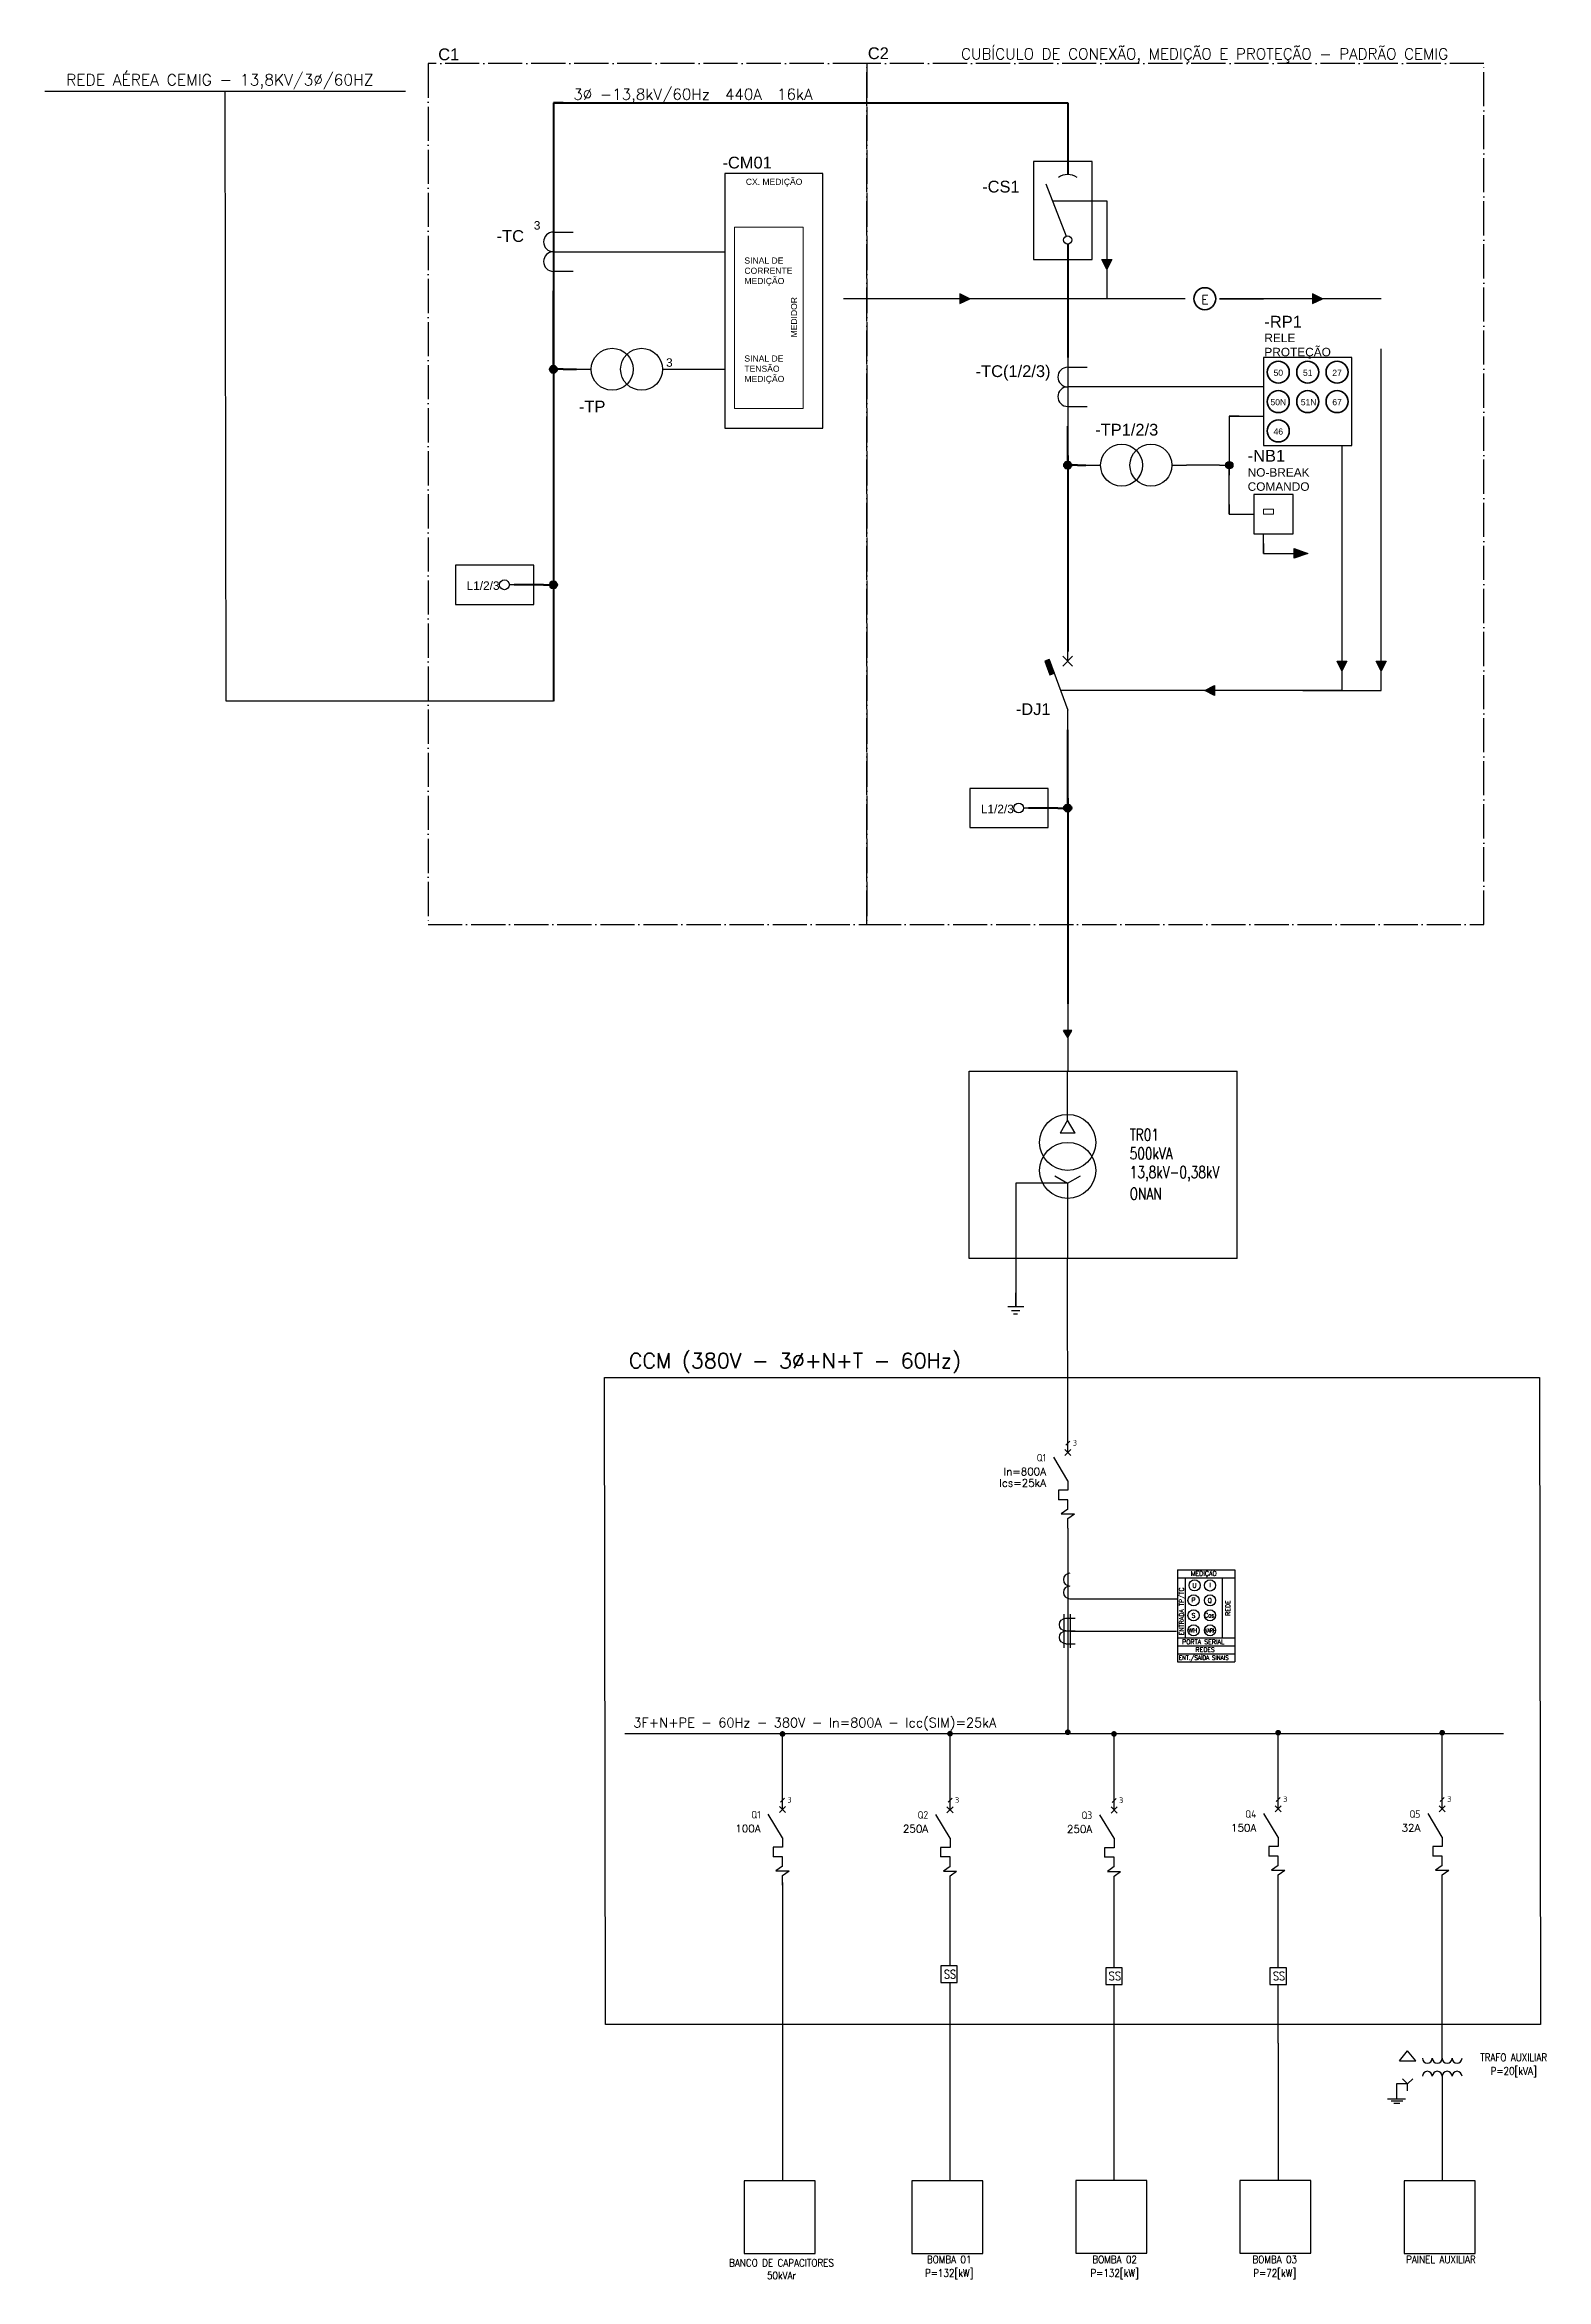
# Model space of a CAD drawing. Header units: metres. Extents: x 3667 to 4107, y 2295 to 2949.
import ezdxf
from ezdxf.enums import TextEntityAlignment as Align

# ---------------------------------------------------------------- set-up
doc = ezdxf.new("R2010")
doc.units = ezdxf.units.M
doc.header["$LTSCALE"] = 50
doc.header["$MEASUREMENT"] = 0
doc.header["$PDMODE"] = 1
doc.header["$PDSIZE"] = 10
for name, pattern in [('CONTINUA', [0.6, 0.2, 0.2, 0.2]), ('DASHDOTX2', [2, 1, -0.5, 0, -0.5]), ('EPL_DASH', [1, 0.5, -0.5]), ('EPL_DASHDOT', [1, 0.8, -0.1, 0, -0.1]), ('PHANTOM', [63.5, 31.75, -6.35, 6.35, -6.35, 6.35, -6.35])]:
    doc.linetypes.add(name, pattern=pattern)
doc.layers.get('0').update_dxf_attribs({"linetype": 'CONTINUOUS'})
for name, color, linetype in [('1', 1, 'CONTINUOUS'), ('2', 7, 'CONTINUOUS'), ('3', 1, 'CONTINUOUS'), ('5', 1, 'CONTINUOUS'), ('condutores', 1, 'CONTINUOUS'), ('E-SYM2', 7, 'CONTINUOUS'), ('EL_TEXTO', 2, 'CONTINUOUS'), ('EL_VIEWPORT', 6, 'CONTINUOUS'), ('ER120', 4, 'CONTINUOUS'), ('LIMITE', 4, 'DASHDOTX2'), ('LINHA V', 3, 'CONTINUOUS'), ('NOTAS_GERAIS', 8, 'CONTINUOUS')]:
    doc.layers.add(name, color=color, linetype=linetype)
for name, color, linetype, lineweight in [('EPLAN100', 7, 'CONTINUOUS', 0), ('EPLAN108', 1, 'CONTINUOUS', 35), ('EPLAN300', 1, 'CONTINUOUS', 25), ('EPLAN301', 7, 'CONTINUOUS', 25), ('EPLAN305', 5, 'EPL_DASH', 25), ('EPLAN307', 134, 'EPL_DASHDOT', 25), ('EPLAN311', 1, 'CONTINUOUS', 25), ('EPLAN400', 7, 'CONTINUOUS', 35), ('EPLAN420', 7, 'CONTINUOUS', 35), ('EPLAN452', 73, 'CONTINUOUS', 35), ('EPLAN500', 3, 'CONTINUOUS', 35), ('EPLAN501', 3, 'CONTINUOUS', 35), ('EPLAN540', 1, 'CONTINUOUS', 50)]:
    doc.layers.add(name, color=color, linetype=linetype, lineweight=lineweight)
doc.styles.add('ARIAL', font='arial.ttf', dxfattribs={"height": 50})
doc.styles.add('R120', font='simplex.shx', dxfattribs={"height": 3})
doc.styles.add('ROMANS', font='romans.shx', dxfattribs={"width": 0.9})
doc.styles.add('Romans.shx', font='')
doc.styles.add('Romans.shx_I', font='')
doc.styles.add('SIMPLEX', font='isocp.shx')
doc.styles.get('Romans.shx').set_extended_font_data('Romans.shx')
doc.styles.get('Romans.shx_I').set_extended_font_data('Romans.shx', italic=True)

# ---------------------------------------------------------------- blocks, each defined once
blk = doc.blocks.new('TRAFO_JANELA')
at = {"ltscale": 5}
for p, q in [((0, -4.47), (0, 4.47)), ((0.49, 3.36), (2.95, 3.36)), ((1.66, -4.47), (1.66, 4.47)), ((0.49, -0.01), (2.95, -0.01)), ((0.49, -3.39), (2.95, -3.39))]:
    blk.add_line(p, q, dxfattribs=at)
for centre in [(0.49, 1.68), (0.49, -1.7)]:
    blk.add_arc(centre, 1.69, 90, 270)
blk = doc.blocks.new('TRAFO_CORRENTE')
at = {"ltscale": 5}
blk.add_line((0.97, -3.37), (6.7, -3.37), dxfattribs=at)
for centre in [(0.97, 1.69), (0.97, -1.69)]:
    blk.add_arc(centre, 1.69, 90, 270)
blk = doc.blocks.new('*U3')
at = {"layer": '1'}
blk.add_line((-0.53, -0.53), (0.53, 0.53), dxfattribs=at)
at = {"layer": '3', "color": 1}
for p, q in [((0.8, -1.7), (-0.8, -3.3)), ((-0.8, -1.7), (0.8, -3.3)), ((0, -12.5), (-2.5, -12.5)), ((-2.5, -12.5), (-2.5, -15)), ((0, -15), (-2.5, -15))]:
    blk.add_line(p, q, dxfattribs=at)
at = {"layer": '3'}
for p, q in [((0, -17.5), (-1.75, -18.75)), ((-1.75, -18.75), (1.75, -18.75)), ((0, -20), (1.75, -18.75))]:
    blk.add_line(p, q, dxfattribs=at)
at = {"layer": '5'}
for p, q in [((0, -2.5), (0, 0)), ((0, -22.5), (0, -20))]:
    blk.add_line(p, q, dxfattribs=at)
at = {"layer": '5', "color": 1}
for p, q in [((0, -10), (-3.75, -3.76)), ((0, -10), (0, -12.5)), ((0, -17.5), (0, -15))]:
    blk.add_line(p, q, dxfattribs=at)
at = {"layer": '2', "style": 'SIMPLEX'}
blk.add_attdef('POLOS', text='', height=1.5, dxfattribs=at).set_placement((1.3, 0.08), align=Align.MIDDLE_LEFT)
at = {"layer": 'EL_TEXTO', "color": 1, "style": 'SIMPLEX'}
blk.add_attdef('TAG', text='', height=2, dxfattribs=at).set_placement((-5.79, -3.88), align=Align.MIDDLE_RIGHT)
at = {"layer": 'EL_TEXTO', "style": 'ROMANS'}
for tag, p in [('CAPINTERR', (-5.79, -10.54)), ('CORRNOM', (-5.79, -7.54)), ('AJMAGN', (-5.79, -16.54)), ('AJTERM', (-5.79, -13.54))]:
    blk.add_attdef(tag, text='', height=2, dxfattribs=at).set_placement(p, align=Align.MIDDLE_RIGHT)

msp = doc.modelspace()

# ---------------------------------------------------------------- hatches: boundary and pattern name
at = {"layer": 'condutores', "linetype": 'CONTINUA', "lineweight": 25}
h = msp.add_hatch(color=256, dxfattribs=at)
h.dxf.hatch_style = 1
h.paths.add_polyline_path([(3965.47, 2660.27), (3967.88, 2660.27), (3966.68, 2658.18)])
at = {"layer": 'EPLAN300', "linetype": 'Continuous', "lineweight": 25, "ltscale": 4}
for color, points in [(0, [(3978.13, 2882.94), (3976.7, 2885.8), (3979.56, 2885.8)]), (0, [(3938.01, 2874.34), (3935.15, 2875.77), (3935.15, 2872.91)]), (0, [(4041.17, 2874.34), (4038.31, 2875.77), (4038.31, 2872.91)]), (256, [(3961.45, 2764.27), (3962.79, 2764.78), (3961.28, 2768.8), (3959.94, 2768.29)]), (0, [(4046.9, 2765.45), (4045.47, 2768.31), (4048.34, 2768.31)]), (0, [(4058.37, 2765.45), (4056.93, 2768.31), (4059.8, 2768.31)]), (0, [(4006.79, 2759.72), (4009.65, 2761.15), (4009.65, 2758.28)])]:
    msp.add_hatch(color=color, dxfattribs=at).paths.add_polyline_path(points, flags=0)
at = {"layer": 'EPLAN311', "linetype": 'Continuous', "lineweight": 50, "ltscale": 4}
h = msp.add_hatch(color=1, dxfattribs=at)
edge = h.paths.add_edge_path()
edge.add_arc((3816.22, 2853.69), 1.07, 0, 360)
h = msp.add_hatch(color=1, dxfattribs=at)
edge = h.paths.add_edge_path()
edge.add_arc((3966.67, 2825.63), 1.07, 0, 360)
at = {"layer": 'EPLAN311', "linetype": 'Continuous', "lineweight": 25, "ltscale": 4}
h = msp.add_hatch(color=1, dxfattribs=at)
edge = h.paths.add_edge_path()
edge.add_arc((4013.95, 2825.63), 1.07, 0, 360)
msp.add_hatch(color=1, dxfattribs=at).paths.add_polyline_path([(4032.93, 2801.27), (4036.88, 2799.84), (4032.93, 2798.4)], flags=0)
at = {"layer": 'EPLAN311', "linetype": 'Continuous', "lineweight": 50, "ltscale": 4}
h = msp.add_hatch(color=1, dxfattribs=at)
edge = h.paths.add_edge_path()
edge.add_arc((3816.22, 2790.65), 1.07, 0, 360)
h = msp.add_hatch(color=1, dxfattribs=at)
edge = h.paths.add_edge_path()
edge.add_arc((3966.67, 2725.33), 1.07, 0, 360)

# ---------------------------------------------------------------- linework, layer by layer
for p, q in [((3998.75, 2502.45), (4015.54, 2502.45)), ((3998.75, 2502.45), (3998.75, 2475.59)), ((3998.75, 2500.11), (4015.54, 2500.11)), ((4001.08, 2500.11), (4001.08, 2482.59)), ((4011.93, 2482.59), (4011.93, 2500.11)), ((4015.54, 2502.45), (4015.54, 2475.59)), ((3998.75, 2482.59), (4015.54, 2482.59)), ((3998.75, 2480.26), (4015.54, 2480.26)), ((3998.75, 2477.92), (4015.54, 2477.92)), ((4001.08, 2482.59), (4015.54, 2482.59)), ((3998.75, 2475.59), (4015.54, 2475.59))]:
    msp.add_line(p, q)
at = {"color": 3, "linetype": 'Continuous'}
for centre in [(3966.66, 2627.53), (3966.66, 2619.34)]:
    msp.add_circle(centre, 8.2, dxfattribs=at)
for centre in [(4003.79, 2497.93), (4008.31, 2497.92), (4003.49, 2493.55), (4003.49, 2489.17), (4008.31, 2493.54), (4008.31, 2489.16), (4003.49, 2484.79), (4008.31, 2484.78)]:
    msp.add_circle(centre, 1.63)
at = {"layer": '2', "ltscale": 0.1, "const_width": 0.829, "elevation": 93.91}
msp.add_lwpolyline([(3882.82, 2454.47, 1), (3883.65, 2454.47, 1)], format="xyb", close=True, dxfattribs=at)
at = {"layer": '2', "ltscale": 0.1, "const_width": 0.829}
for points in [[(3931.83, 2454.56, 1), (3932.66, 2454.56, 1)], [(3966.28, 2454.98, 1), (3967.11, 2454.98, 1)], [(3979.81, 2454.48, 1), (3980.64, 2454.48, 1)], [(4027.82, 2454.83, 1), (4028.65, 2454.83, 1)], [(4075.81, 2454.83, 1), (4076.64, 2454.83, 1)]]:
    msp.add_lwpolyline(points, format="xyb", close=True, dxfattribs=at)
at = {"layer": '3', "ltscale": 0.1}
for p, q in [((3883.23, 2435.14, 93.91), (3883.23, 2454.47, 93.91)), ((3932.24, 2435.23), (3932.24, 2454.56)), ((3980.23, 2435.15), (3980.23, 2454.48)), ((4028.23, 2435.5), (4028.23, 2454.83)), ((4076.23, 2435.5), (4076.23, 2454.83)), ((3932.24, 2386.63), (3932.24, 2412.97)), ((3980.23, 2386.1), (3980.23, 2412.89)), ((4028.23, 2386.1), (4028.23, 2413.24)), ((4076.23, 2359.56), (4076.23, 2413.24)), ((3932.24, 2323.8), (3932.24, 2381.73)), ((3980.23, 2323.8), (3980.23, 2381.21)), ((4028.23, 2364.06), (4028.23, 2381.21))]:
    msp.add_line(p, q, dxfattribs=at)
at = {"layer": '3'}
for p, q in [((3883.23, 2411.05, 93.91), (3883.27, 2323.73, 93.91)), ((4028.23, 2364.06), (4028.23, 2323.8)), ((4076.23, 2354.42), (4076.23, 2323.8)), ((3883.26, 2330.64, 93.91), (3883.26, 2323.73, 93.91)), ((4028.27, 2329.85), (4028.27, 2323.8)), ((4076.26, 2329.85), (4076.26, 2323.8))]:
    msp.add_line(p, q, dxfattribs=at)
for points in [[(3934.38, 2386.63), (3929.59, 2386.63), (3929.59, 2381.73), (3934.38, 2381.73)], [(3982.62, 2386.1), (3977.83, 2386.1), (3977.83, 2381.21), (3982.62, 2381.21)], [(4030.63, 2386.1), (4025.84, 2386.1), (4025.84, 2381.21), (4030.63, 2381.21)], [(3941.8, 2323.73), (3921.05, 2323.73), (3921.05, 2302.53), (3941.8, 2302.53)], [(3989.78, 2323.8), (3969.03, 2323.8), (3969.03, 2302.6), (3989.78, 2302.6)], [(4037.79, 2323.8), (4017.04, 2323.8), (4017.04, 2302.6), (4037.79, 2302.6)], [(4085.82, 2323.73), (4065.07, 2323.73), (4065.07, 2302.53), (4085.82, 2302.53)]]:
    msp.add_lwpolyline(points, close=True, dxfattribs=at)
at = {"layer": '3', "elevation": 93.91}
msp.add_lwpolyline([(3892.81, 2323.73), (3872.06, 2323.73), (3872.06, 2302.53), (3892.81, 2302.53)], close=True, dxfattribs=at)
at = {"layer": 'condutores', "linetype": 'Continuous', "lineweight": 25}
for p, q in [((3966.68, 2668.02), (3966.68, 2648.36)), ((3967.42, 2484.59), (3998.52, 2484.59))]:
    msp.add_line(p, q, dxfattribs=at)
at = {"layer": 'condutores', "linetype": 'CONTINUA', "lineweight": 25}
for p, q in [((3966.68, 2658.18), (3965.47, 2660.27)), ((3967.88, 2660.27), (3965.47, 2660.27)), ((3966.68, 2658.18), (3967.88, 2660.27))]:
    msp.add_line(p, q, dxfattribs=at)
at = {"layer": 'condutores', "linetype": 'Continuous', "lineweight": 25}
msp.add_lwpolyline([(3967.28, 2494.03), (3998.75, 2494.03)], dxfattribs=at)
at = {"layer": 'condutores', "linetype": 'CONTINUA', "lineweight": 25}
for p in [(4003.64, 2493.54), (4011.93, 2495.22)]:
    msp.add_point(p, dxfattribs=at)
at = {"layer": 'E-SYM2', "linetype": 'Continuous'}
for p, q in [((3966.66, 2634.01), (3964.5, 2630.26)), ((3968.83, 2630.26), (3964.5, 2630.26)), ((3968.83, 2630.26), (3966.66, 2634.01)), ((3962.91, 2617.78), (3966.66, 2615.62)), ((3966.66, 2615.62), (3970.45, 2617.78))]:
    msp.add_line(p, q, dxfattribs=at)
at = {"layer": 'E-SYM2'}
for points in [[(3966.66, 2615.62), (3951.5, 2615.62), (3951.5, 2583.48)], [(3953.84, 2579.41), (3949.16, 2579.41)], [(3952.67, 2578.24), (3950.26, 2578.24)], [(3951.98, 2577.28), (3950.81, 2577.28)]]:
    msp.add_lwpolyline(points, dxfattribs=at)
msp.add_lwpolyline([(3951.5, 2583.48), (3951.5, 2583.48), (3951.5, 2579.41), (3951.5, 2579.41)], close=True, dxfattribs=at)
at = {"layer": 'EL_VIEWPORT', "color": 1, "linetype": 'Continuous'}
for p, q in [((4063.69, 2358.86), (4066.12, 2361.75)), ((4068.55, 2358.86), (4066.12, 2361.75)), ((4063.69, 2358.86), (4068.55, 2358.86)), ((4066.12, 2352.09), (4064.58, 2353.63)), ((4066.12, 2352.09), (4067.66, 2353.63)), ((4065.46, 2347.68), (4060.24, 2347.68)), ((4064.66, 2347.04), (4061.28, 2347.04)), ((4066.12, 2352.09), (4062.84, 2352.09)), ((4062.84, 2352.09), (4062.84, 2347.68)), ((4066.12, 2350.03), (4066.12, 2352.09)), ((4063.82, 2346.41), (4062.07, 2346.41))]:
    msp.add_line(p, q, dxfattribs=at)
for centre, start, end in [((4071.88, 2359.6), 180, 0), ((4071.88, 2354.33), 0, 180), ((4074.78, 2359.6), 180, 0), ((4074.78, 2354.33), 0, 180), ((4077.67, 2359.6), 180, 0), ((4077.67, 2354.33), 0, 180), ((4080.57, 2359.6), 180, 0), ((4080.57, 2354.33), 0, 180)]:
    msp.add_arc(centre, 1.45, start, end, dxfattribs=at)
at = {"layer": 'EPLAN100', "color": 0, "linetype": 'Continuous', "lineweight": 0, "ltscale": 4}
for points in [[(3869.24, 2842.23), (3889.3, 2842.23), (3889.3, 2895.24), (3869.24, 2895.24)], [(4023.98, 2811.3), (4026.85, 2811.3), (4026.85, 2812.73), (4023.98, 2812.73)]]:
    msp.add_lwpolyline(points, close=True, dxfattribs=at)
at = {"layer": 'EPLAN108', "color": 1, "linetype": 'Continuous', "lineweight": 35, "ltscale": 4}
for centre in [(4006.79, 2874.34), (4028.28, 2852.85), (4036.88, 2852.85), (4045.47, 2852.85), (4028.28, 2844.25), (4036.88, 2844.25), (4045.47, 2844.25), (4028.28, 2835.66)]:
    msp.add_circle(centre, 3.22, dxfattribs=at)
at = {"layer": 'EPLAN300', "linetype": 'Continuous', "lineweight": 25}
for p, q in [((3960.29, 2907.94), (3966.23, 2892.66)), ((3961.28, 2768.8), (3966.67, 2753.99))]:
    msp.add_line(p, q, dxfattribs=at)
at = {"layer": 'EPLAN300', "linetype": 'Continuous', "lineweight": 25, "ltscale": 4}
for p, q in [((3816.22, 2899.54), (3816.22, 2876.62)), ((3816.22, 2893.81), (3821.96, 2893.81)), ((3816.22, 2882.35), (3821.96, 2882.35)), ((3966.67, 2860.01), (3966.67, 2837.09)), ((3822.97, 2853.69), (3827.27, 2853.69)), ((3848.16, 2853.69), (3852.46, 2853.69)), ((3966.67, 2854.28), (3972.4, 2854.28)), ((3966.67, 2842.82), (3972.4, 2842.82)), ((3971.98, 2825.63), (3976.28, 2825.63)), ((3997.17, 2825.63), (4001.47, 2825.63)), ((3965.24, 2769.75), (3968.1, 2766.88)), ((3968.1, 2769.75), (3965.24, 2766.88)), ((3966.67, 2768.31), (3966.67, 2771.18)), ((3966.67, 2748.26), (3966.67, 2753.99))]:
    msp.add_line(p, q, dxfattribs=at)
for points in [[(3956.64, 2885.8), (3973.83, 2885.8), (3973.83, 2914.46), (3956.64, 2914.46)], [(3978.13, 2882.94), (3976.7, 2885.8), (3979.56, 2885.8)], [(3938.01, 2874.34), (3935.15, 2875.77), (3935.15, 2872.91)], [(4041.17, 2874.34), (4038.31, 2875.77), (4038.31, 2872.91)], [(4023.98, 2831.36), (4049.77, 2831.36), (4049.77, 2857.15), (4023.98, 2857.15)], [(4021.11, 2805.57), (4032.58, 2805.57), (4032.58, 2817.03), (4021.11, 2817.03)], [(3961.45, 2764.27), (3962.79, 2764.78), (3961.28, 2768.8), (3959.94, 2768.29)], [(4046.9, 2765.45), (4045.47, 2768.31), (4048.34, 2768.31)], [(4058.37, 2765.45), (4056.93, 2768.31), (4059.8, 2768.31)], [(4006.79, 2759.72), (4009.65, 2761.15), (4009.65, 2758.28)]]:
    msp.add_lwpolyline(points, close=True, dxfattribs=at)
at = {"layer": 'EPLAN300', "linetype": 'EPL_DASH', "lineweight": 25, "ltscale": 4}
for points in [[(3962.21, 2903), (3978.13, 2903), (3978.13, 2874.34)], [(4001.06, 2874.34), (3895.03, 2874.34)], [(4035.44, 2759.72), (4058.37, 2759.72), (4058.37, 2874.34), (4023.98, 2874.34), (4023.98, 2874.34), (4023.98, 2874.34), (4023.98, 2874.34), (4023.98, 2874.34), (4023.98, 2874.34), (4023.98, 2874.34), (4023.98, 2874.34), (4023.98, 2874.34), (4023.98, 2874.34), (4023.98, 2874.34), (4023.98, 2874.34), (4011.08, 2874.34), (4023.98, 2874.34)], [(4046.9, 2831.36), (4046.9, 2759.72), (3964.58, 2759.72)]]:
    msp.add_lwpolyline(points, dxfattribs=at)
at = {"layer": 'EPLAN300', "linetype": 'Continuous', "lineweight": 25, "ltscale": 4}
for centre, radius in [((3966.67, 2891.53), 1.21), ((3833.42, 2853.69), 6.14), ((3842.02, 2853.69), 6.14), ((3982.43, 2825.63), 6.14), ((3991.03, 2825.63), 6.14)]:
    msp.add_circle(centre, radius, dxfattribs=at)
at = {"layer": 'EPLAN300', "color": 1, "linetype": 'Continuous', "lineweight": 25, "ltscale": 4}
msp.add_arc((3966.67, 2906.12), 4.56, 53.1301, 126.8699, dxfattribs=at)
at = {"layer": 'EPLAN300', "linetype": 'Continuous', "lineweight": 25, "ltscale": 4}
for centre in [(3816.22, 2890.95), (3816.22, 2885.21), (3966.67, 2851.42), (3966.67, 2845.69)]:
    msp.add_arc(centre, 2.87, 90, 270, dxfattribs=at)
at = {"layer": 'EPLAN301', "color": 0, "linetype": 'Continuous', "lineweight": 25, "ltscale": 4}
for p, q in [((3807.63, 2790.65), (3803.33, 2790.65)), ((3958.07, 2725.33), (3953.77, 2725.33))]:
    msp.add_line(p, q, dxfattribs=at)
for centre in [(3801.9, 2790.65), (3952.34, 2725.33)]:
    msp.add_circle(centre, 1.43, dxfattribs=at)
at = {"layer": 'EPLAN305', "color": 1, "linetype": 'EPL_DASH', "lineweight": 25, "ltscale": 4}
for points in [[(3866.37, 2836.5), (3895.03, 2836.5), (3895.03, 2911.01), (3866.37, 2911.01)], [(3787.57, 2784.92), (3810.49, 2784.92), (3810.49, 2796.38), (3787.57, 2796.38)], [(3938.01, 2719.6), (3960.94, 2719.6), (3960.94, 2731.06), (3938.01, 2731.06)]]:
    msp.add_lwpolyline(points, close=True, dxfattribs=at)
at = {"layer": 'EPLAN307', "color": 18, "linetype": 'EPL_DASHDOT', "lineweight": 25, "ltscale": 0.25, "true_color": 0x000000}
for points in [[(3779.57, 2691.26), (3907.92, 2691.26), (3907.92, 2943.12), (3779.57, 2943.12)], [(3907.92, 2691.26), (4088.42, 2691.26), (4088.42, 2943.12), (3907.92, 2943.12)]]:
    msp.add_lwpolyline(points, close=True, dxfattribs=at)
at = {"layer": 'EPLAN311', "linetype": 'Continuous', "lineweight": 25, "ltscale": 4}
for p, q in [((3667.41, 2935.08), (3772.98, 2935.08)), ((3720.48, 2756.59), (3720.19, 2935.08))]:
    msp.add_line(p, q, dxfattribs=at)
at = {"layer": 'EPLAN311', "color": 1, "linetype": 'Continuous', "lineweight": 50, "ltscale": 4}
for p, q in [((3819.09, 2931.65), (3816.22, 2931.65)), ((3816.22, 2931.65), (3816.22, 2928.79)), ((3963.8, 2931.65), (3966.67, 2931.65)), ((3966.67, 2931.65), (3966.67, 2928.79)), ((3816.22, 2856.56), (3816.22, 2850.83)), ((3819.09, 2853.69), (3816.22, 2853.69)), ((3966.67, 2828.49), (3966.67, 2822.76)), ((3969.53, 2825.63), (3966.67, 2825.63)), ((3813.36, 2790.65), (3816.22, 2790.65)), ((3966.67, 2728.2), (3966.67, 2722.47)), ((3963.8, 2725.33), (3966.67, 2725.33))]:
    msp.add_line(p, q, dxfattribs=at)
at = {"layer": 'EPLAN311', "color": 1, "linetype": 'Continuous', "lineweight": 25, "ltscale": 4}
for p, q in [((3816.22, 2888.08), (3866.37, 2888.08)), ((3852.46, 2853.69), (3866.37, 2853.69)), ((4023.98, 2848.55), (3966.67, 2848.55)), ((4013.95, 2839.95), (4023.98, 2839.95)), ((4013.95, 2839.95), (4013.95, 2825.63)), ((4016.82, 2839.95), (4013.95, 2839.95)), ((4013.95, 2839.95), (4013.95, 2837.09)), ((4011.08, 2825.63), (4001.47, 2825.63)), ((4011.08, 2825.63), (4013.95, 2825.63)), ((4013.95, 2828.49), (4013.95, 2822.76)), ((4013.95, 2811.3), (4013.95, 2825.63)), ((4013.95, 2814.16), (4013.95, 2811.3)), ((4013.95, 2811.3), (4021.11, 2811.3)), ((4013.95, 2811.3), (4016.82, 2811.3)), ((4023.98, 2799.84), (4023.98, 2805.57)), ((4023.98, 2802.7), (4023.98, 2799.84)), ((4023.98, 2799.84), (4034.01, 2799.84)), ((4023.98, 2799.84), (4026.85, 2799.84)), ((4031.14, 2799.84), (4032.93, 2799.84)), ((3966.73, 2539.57), (3966.66, 2593.55)), ((3966.72, 2514.7), (3966.7, 2454.98)), ((3837.09, 2454.56), (4094.14, 2454.56))]:
    msp.add_line(p, q, dxfattribs=at)
at = {"layer": 'EPLAN311', "ltscale": 3}
msp.add_line((3816.22, 2756.59), (3720.48, 2756.59), dxfattribs=at)
at = {"layer": 'EPLAN311', "color": 1, "linetype": 'Continuous', "lineweight": 25, "ltscale": 4}
msp.add_lwpolyline([(4032.93, 2801.27), (4036.88, 2799.84), (4032.93, 2798.4)], close=True, dxfattribs=at)
at = {"layer": 'EPLAN311', "color": 1, "linetype": 'Continuous', "lineweight": 50, "ltscale": 4}
for centre in [(3816.22, 2853.69), (3966.67, 2825.63), (3816.22, 2790.65), (3966.67, 2725.33)]:
    msp.add_circle(centre, 1.07, dxfattribs=at)
at = {"layer": 'EPLAN311', "color": 1, "linetype": 'Continuous', "lineweight": 25, "ltscale": 4}
msp.add_circle((4013.95, 2825.63), 1.07, dxfattribs=at)
at = {"layer": 'EPLAN540', "color": 1, "linetype": 'Continuous', "lineweight": 50, "ltscale": 4}
for p, q in [((3816.22, 2931.65), (3966.67, 2931.65)), ((3816.22, 2931.65), (3816.22, 2767.73)), ((3966.67, 2931.65), (3966.67, 2910.67)), ((3966.67, 2890.32), (3966.67, 2857.15)), ((3816.22, 2853.69), (3816.22, 2876.62)), ((3819.09, 2853.69), (3822.97, 2853.69)), ((3966.67, 2825.63), (3966.67, 2837.09)), ((3966.67, 2825.63), (3966.67, 2791.24)), ((3969.53, 2825.63), (3971.98, 2825.63)), ((3813.36, 2790.65), (3804.76, 2790.65)), ((3966.67, 2791.24), (3966.67, 2771.18)), ((3816.22, 2767.73), (3816.22, 2756.59)), ((3966.67, 2725.33), (3966.67, 2748.26)), ((3963.8, 2725.33), (3955.21, 2725.33)), ((3966.67, 2725.33), (3966.67, 2702.41)), ((3966.67, 2702.41), (3966.68, 2668.02))]:
    msp.add_line(p, q, dxfattribs=at)
at = {"layer": 'LIMITE', "linetype": 'PHANTOM', "ltscale": 0.3}
for p, q in [((3937.82, 2593.55), (3937.82, 2648.36)), ((3937.82, 2648.36), (4016.2, 2648.36)), ((4016.2, 2593.55), (4016.2, 2648.36)), ((4016.2, 2593.55), (3937.82, 2593.55))]:
    msp.add_line(p, q, dxfattribs=at)
at = {"layer": 'LIMITE', "color": 7, "linetype": 'PHANTOM', "ltscale": 0.3}
msp.add_lwpolyline([(3831.17, 2558.74), (4104.66, 2558.74), (4104.99, 2369.46), (3831.5, 2369.46)], close=True, dxfattribs=at)
at = {"layer": 'LINHA V', "ltscale": 0.5}
for p, q in [((3966.66, 2634.01), (3966.66, 2648.39)), ((3966.66, 2615.62), (3966.66, 2593.59))]:
    msp.add_line(p, q, dxfattribs=at)

# ---------------------------------------------------------------- block references
at = {"layer": '3'}
ref = msp.add_blockref('*U3', (3966.72, 2539.56), dxfattribs=dict(at, xscale=1.104789002183372, yscale=1.104789002183372, zscale=1.104789002183372))
ref.add_attrib('TAG', 'Q1', dxfattribs={"layer": 'EL_TEXTO', "color": 0, "height": 2.21, "style": 'SIMPLEX'}).set_placement((3960.32, 2535.28), align=Align.MIDDLE_RIGHT)
ref.add_attrib('CORRNOM', 'In=800A', dxfattribs={"layer": 'EL_TEXTO', "height": 2.21, "style": 'ROMANS'}).set_placement((3960.32, 2531.23), align=Align.MIDDLE_RIGHT)
ref.add_attrib('CAPINTERR', 'Ics=25kA', dxfattribs={"layer": 'EL_TEXTO', "height": 2.21, "style": 'ROMANS'}).set_placement((3960.32, 2527.91), align=Align.MIDDLE_RIGHT)
ref.add_attrib('POLOS', '3', dxfattribs={"layer": '2', "height": 1.66, "style": 'SIMPLEX'}).set_placement((3968.16, 2539.65), align=Align.MIDDLE_LEFT)
ref = msp.add_blockref('*U3', (3883.23, 2435.14, 93.91), dxfattribs=dict(at, xscale=1.104789002183372, yscale=1.104789002183372, zscale=1.104789002183372))
ref.add_attrib('TAG', 'Q1', dxfattribs={"layer": 'EL_TEXTO', "color": 0, "height": 2.21, "style": 'SIMPLEX'}).set_placement((3876.83, 2430.85, 93.91), align=Align.MIDDLE_RIGHT)
ref.add_attrib('CORRNOM', '100A', dxfattribs={"layer": 'EL_TEXTO', "height": 2.21, "style": 'ROMANS'}).set_placement((3876.83, 2426.8, 93.91), align=Align.MIDDLE_RIGHT)
ref.add_attrib('POLOS', '3', dxfattribs={"layer": '2', "height": 1.66, "style": 'SIMPLEX'}).set_placement((3884.67, 2435.22, 93.91), align=Align.MIDDLE_LEFT)
ref = msp.add_blockref('*U3', (3932.24, 2435.07), dxfattribs=dict(at, xscale=1.104789002183372, yscale=1.104789002183372, zscale=1.104789002183372))
ref.add_attrib('TAG', 'Q2', dxfattribs={"layer": 'EL_TEXTO', "color": 0, "height": 2.21, "style": 'SIMPLEX'}).set_placement((3925.85, 2430.79), align=Align.MIDDLE_RIGHT)
ref.add_attrib('CORRNOM', '250A', dxfattribs={"layer": 'EL_TEXTO', "height": 2.21, "style": 'ROMANS'}).set_placement((3925.85, 2426.74), align=Align.MIDDLE_RIGHT)
ref.add_attrib('POLOS', '3', dxfattribs={"layer": '2', "height": 1.66, "style": 'SIMPLEX'}).set_placement((3933.69, 2435.16), align=Align.MIDDLE_LEFT)
ref = msp.add_blockref('*U3', (3980.23, 2434.99), dxfattribs=dict(at, xscale=1.104789002183372, yscale=1.104789002183372, zscale=1.104789002183372))
ref.add_attrib('TAG', 'Q3', dxfattribs={"layer": 'EL_TEXTO', "color": 1, "height": 2.21, "style": 'SIMPLEX'}).set_placement((3973.83, 2430.71), align=Align.MIDDLE_RIGHT)
ref.add_attrib('CORRNOM', '250A', dxfattribs={"layer": 'EL_TEXTO', "height": 2.21, "style": 'ROMANS'}).set_placement((3973.83, 2426.65), align=Align.MIDDLE_RIGHT)
ref.add_attrib('POLOS', '3', dxfattribs={"layer": '2', "height": 1.66, "style": 'SIMPLEX'}).set_placement((3981.67, 2435.08), align=Align.MIDDLE_LEFT)
ref = msp.add_blockref('*U3', (4028.23, 2435.34), dxfattribs=dict(at, xscale=1.104789002183372, yscale=1.104789002183372, zscale=1.104789002183372))
ref.add_attrib('TAG', 'Q4', dxfattribs={"layer": 'EL_TEXTO', "color": 1, "height": 2.21, "style": 'SIMPLEX'}).set_placement((4021.84, 2431.06), align=Align.MIDDLE_RIGHT)
ref.add_attrib('CORRNOM', '150A', dxfattribs={"layer": 'EL_TEXTO', "height": 2.21, "style": 'ROMANS'}).set_placement((4021.84, 2427), align=Align.MIDDLE_RIGHT)
ref.add_attrib('POLOS', '3', dxfattribs={"layer": '2', "height": 1.66, "style": 'SIMPLEX'}).set_placement((4029.68, 2435.43), align=Align.MIDDLE_LEFT)
ref = msp.add_blockref('*U3', (4076.23, 2435.34), dxfattribs=dict(at, xscale=1.104789002183372, yscale=1.104789002183372, zscale=1.104789002183372))
ref.add_attrib('TAG', 'Q5', dxfattribs={"layer": 'EL_TEXTO', "color": 1, "height": 2.21, "style": 'SIMPLEX'}).set_placement((4069.83, 2431.06), align=Align.MIDDLE_RIGHT)
ref.add_attrib('CORRNOM', '32A', dxfattribs={"layer": 'EL_TEXTO', "height": 2.21, "style": 'ROMANS'}).set_placement((4069.83, 2427), align=Align.MIDDLE_RIGHT)
ref.add_attrib('POLOS', '3', dxfattribs={"layer": '2', "height": 1.66, "style": 'SIMPLEX'}).set_placement((4077.67, 2435.43), align=Align.MIDDLE_LEFT)
at = {"layer": 'condutores', "xscale": 1.104789002183372, "yscale": 1.104789002183372, "zscale": 1.104789002183372}
msp.add_blockref('TRAFO_CORRENTE', (3966.22, 2497.75), dxfattribs=at)
at = {"layer": 'condutores', "xscale": -1.104789002183372, "yscale": 1.104789002183372, "zscale": 1.104789002183372, "rotation": 180}
msp.add_blockref('TRAFO_JANELA', (3965.58, 2484.58), dxfattribs=at)

# ---------------------------------------------------------------- texts
at = {"layer": 'EL_TEXTO', "color": 3, "linetype": 'Continuous', "style": 'ROMANS', "width": 0.75}
for s, height, p in [('TR01', 3.451, (3984.81, 2628.06)), ('500kVA', 3.451, (3984.81, 2622.59)), ('13,8kV-0,38kV', 3.4506, (3984.81, 2617.11)), ('ONAN', 3.451, (3984.81, 2610.79))]:
    msp.add_text(s, height=height, dxfattribs=at).set_placement(p)
at = {"layer": 'EL_TEXTO', "style": 'ROMANS'}
msp.add_text('3F+N+PE - 60Hz - 380V - In=800A - Icc(SIM)=25kA', height=2.762, dxfattribs=at).set_placement((3839.61, 2457.79, 93.91), align=Align.MIDDLE_LEFT)
at = {"layer": 'EL_TEXTO', "style": 'ROMANS', "width": 0.85}
for s, height, p in [('BANCO DE CAPACITORES', 2.2096, (3882.96, 2298.65, 93.91)), ('50kVAr', 2.21, (3882.96, 2294.94, 93.91))]:
    msp.add_text(s, height=height, dxfattribs=at).set_placement(p, align=Align.CENTER)
at = {"layer": 'EL_TEXTO', "attachment_point": 2, "line_spacing_factor": 1.074406, "style": 'ROMANS'}
for s, insert, char_height, width in [('{\\W0.85;SS}', (3932.23, 2385.43), 2.4758, 29.1959), ('{\\W0.85;SS}', (3980.47, 2384.9), 2.4758, 29.1959), ('{\\W0.85;SS}', (4028.48, 2384.9), 2.4758, 29.1959), ('{\\W0.85;TRAFO AUXILIAR\\PP=20[kVA]}', (4097.14, 2360.95), 2.2096, 26.0562), ('{\\W0.85;BOMBA 01\\PP=132[kW]}', (3932.01, 2301.84), 2.2096, 26.0562), ('{\\W0.85;BOMBA 02\\PP=132[kW]}', (3980.41, 2301.84), 2.2096, 26.0562), ('{\\W0.85;BOMBA 03\\PP=72[kW]}', (4027.24, 2301.84), 2.2096, 26.0562), ('{\\W0.85;PAINEL AUXILIAR}', (4075.86, 2301.84), 2.2096, 26.0562)]:
    msp.add_mtext(s, dxfattribs=dict(at, insert=insert, char_height=char_height, width=width))
at = {"layer": 'EPLAN108', "color": 1, "style": 'ARIAL'}
for p in [(3810.49, 2893.81), (3849.18, 2853.69)]:
    msp.add_text('3', height=2.48, dxfattribs=at).set_placement(p, align=Align.BOTTOM_LEFT)
at = {"layer": 'EPLAN108', "color": 0, "style": 'ARIAL'}
msp.add_text('MEDIDOR', height=1.791, rotation=90, dxfattribs=at).set_placement((3886.61, 2863.01), align=Align.MIDDLE_LEFT)
at = {"layer": 'EPLAN108', "color": 0, "style": 'Romans.shx_I'}
msp.add_text('E', height=2.6, dxfattribs=at).set_placement((4006.79, 2874.08), align=Align.MIDDLE_CENTER)
at = {"layer": 'EPLAN108', "color": 1, "style": 'ARIAL'}
msp.add_text('50', height=1.791, dxfattribs=at).set_placement((4028.28, 2852.67), align=Align.MIDDLE_CENTER)
at = {"layer": 'EPLAN108', "style": 'ARIAL'}
for s, p in [('51', (4036.88, 2852.67)), ('27', (4045.47, 2852.67)), ('50N', (4028.28, 2844.07)), ('51N', (4037.16, 2844.07)), ('67', (4045.47, 2844.07)), ('46', (4028.28, 2835.48))]:
    msp.add_text(s, height=1.791, dxfattribs=at).set_placement(p, align=Align.MIDDLE_CENTER)
at = {"layer": 'EPLAN108', "color": 1, "char_height": 1.791, "attachment_point": 4, "style": 'ARIAL'}
for s, insert in [('SINAL DE\\PCORRENTE\\PMEDIÇÃO', (3872.1, 2882.24)), ('SINAL DE\\PTENSÃO\\PMEDIÇÃO', (3872.1, 2853.58))]:
    msp.add_mtext(s, dxfattribs=dict(at, insert=insert))
at = {"layer": 'EPLAN400', "color": 1, "style": 'ARIAL'}
for s, p in [('C1', (3788.68, 2945.82)), ('C2', (3914.35, 2946.15)), ('-CS1', (3952.61, 2907.13))]:
    msp.add_text(s, height=3.444, dxfattribs=at).set_placement(p, align=Align.MIDDLE_RIGHT)
msp.add_text('-CM01', height=3.444, dxfattribs=at).set_placement((3880.11, 2915.89), align=Align.TOP_RIGHT)
for s, p in [('-TC', (3807.63, 2890.95)), ('-TC(1/2/3)', (3961.65, 2851.42)), ('-DJ1', (3961.65, 2752.55))]:
    msp.add_text(s, height=3.444, dxfattribs=at).set_placement(p, align=Align.RIGHT)
msp.add_text('-RP1', height=3.444, dxfattribs=at).set_placement((4024.21, 2865.89))
msp.add_text('-TP', height=3.444, dxfattribs=at).set_placement((3827.57, 2840.03), align=Align.BOTTOM_CENTER)
msp.add_text('-TP1/2/3', height=3.444, dxfattribs=at).set_placement((3983.94, 2834.3), align=Align.CENTER)
msp.add_text('-NB1', height=3.444, dxfattribs=at).set_placement((4019.32, 2830.12), align=Align.TOP_LEFT)
at = {"layer": 'EPLAN420', "color": 0, "style": 'ARIAL'}
for p in [(3800.46, 2790.4), (3950.91, 2725.08)]:
    msp.add_text('L1/2/3', height=2.48, dxfattribs=at).set_placement(p, align=Align.MIDDLE_RIGHT)
at = {"layer": 'EPLAN452', "color": 1, "style": 'Romans.shx'}
for s, p in [('CUBÍCULO DE CONEXÃO, MEDIÇÃO E PROTEÇÃO - PADRÃO CEMIG', (4006.72, 2943.37)), ('3Ø -13,8kV/60Hz  440A  16kA', (3857.05, 2931.56))]:
    msp.add_text(s, height=3.234, dxfattribs=at).set_placement(p, align=Align.BOTTOM_CENTER)
at = {"layer": 'EPLAN500', "color": 0, "char_height": 2.48, "attachment_point": 1, "style": 'ARIAL'}
for s, insert in [('RELE\\PPROTEÇÃO', (4024.21, 2864.11)), ('NO-BREAK\\PCOMANDO', (4019.32, 2824.76))]:
    msp.add_mtext(s, dxfattribs=dict(at, insert=insert))
at = {"layer": 'EPLAN501', "color": 0, "style": 'ARIAL'}
msp.add_text('CX. MEDIÇÃO', height=1.7909, dxfattribs=at).set_placement((3889.05, 2909.44), align=Align.TOP_RIGHT)
at = {"layer": 'ER120', "color": 1, "style": 'R120'}
msp.add_text('CCM (380V - 3Ø+N+T - 60Hz)', height=4.4192, dxfattribs=at).set_placement((3838.28, 2560.15), align=Align.BOTTOM_LEFT)
at = {"layer": 'NOTAS_GERAIS', "color": 1, "linetype": 'CONTINUA', "lineweight": 25, "style": 'ROMANS'}
msp.add_text('REDE AÉREA CEMIG - 13,8KV/3Ø/60HZ', height=3.3144, dxfattribs=at).set_placement((3718.64, 2936.72), align=Align.CENTER)
at = {"layer": 'NOTAS_GERAIS', "linetype": 'CONTINUA', "lineweight": 25, "style": 'ROMANS'}
for s, height, p in [('MEDIÇÃO', 1.326, (4002.7, 2500.77)), ('U', 1.33, (4003.13, 2497.26)), ('I', 1.33, (4008.1, 2497.37)), ('P', 1.33, (4002.88, 2492.99)), ('Q', 1.33, (4007.6, 2492.87)), ('WH', 1.326, (4002.01, 2484.11)), ('S', 1.33, (4002.9, 2488.46)), ('PORTA SERIAL', 1.3257, (4000.15, 2480.75)), ('REDES', 1.326, (4004.05, 2478.46))]:
    msp.add_text(s, height=height, dxfattribs=at).set_placement(p)
for s, height, p in [('ENTRADA TP/TC', 1.3257, (4000.6, 2483.3)), ('REDE', 1.326, (4014.2, 2489.03))]:
    msp.add_text(s, height=height, rotation=90, dxfattribs=at).set_placement(p)
for s, height, width, p in [('Cos', 1.326, 0.9, (4006.67, 2488.53)), ('ENT./SAÍDA SINAIS', 1.3257, 0.85, (3999.19, 2476.12))]:
    msp.add_text(s, height=height, dxfattribs=dict(at, width=width)).set_placement(p)
at = {"layer": 'NOTAS_GERAIS', "style": 'R120', "width": 0.65}
msp.add_text('VARH', height=1.193, dxfattribs=at).set_placement((4006.82, 2484.12))

doc.saveas('drawing.dxf')
